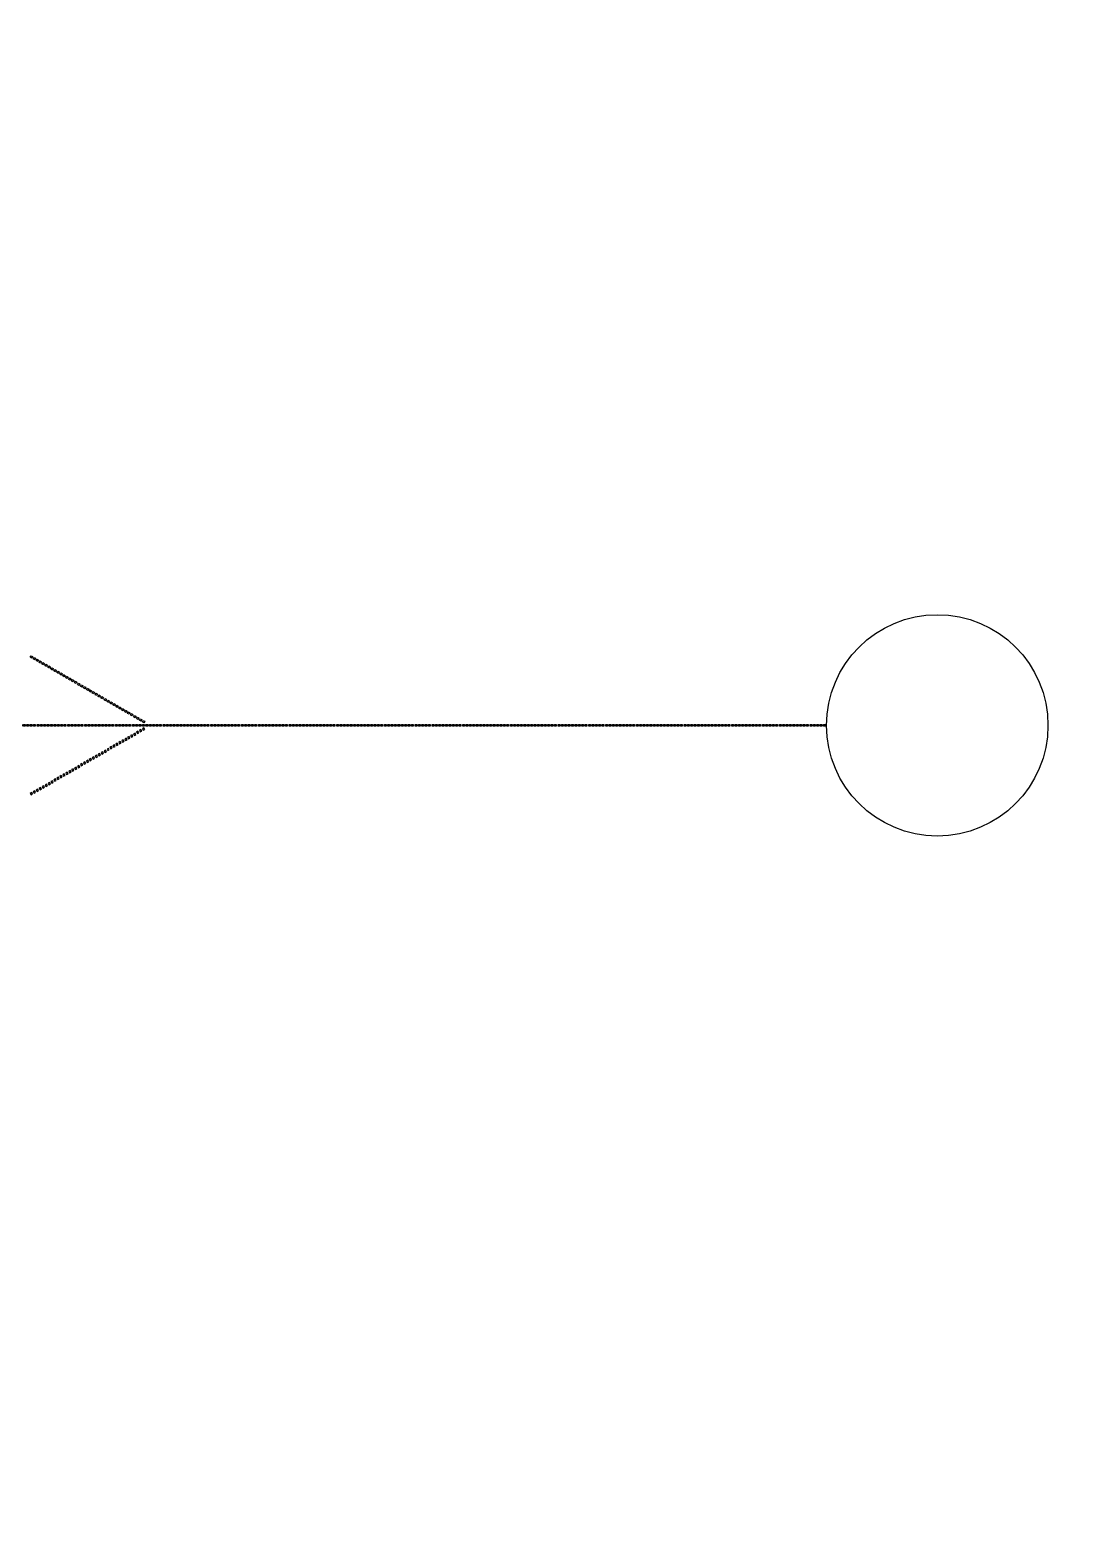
# Model space of a CAD drawing. Header units: inches. Extents: x 734146 to 834146, y 204695 to 304695.
# Drawn here: x 748289 to 750156, y 250310 to 252955 of the extents above; entities that cross this region are included whole.
import ezdxf

# ---------------------------------------------------------------- set-up
doc = ezdxf.new("R2010")
doc.units = ezdxf.units.IN
doc.header["$MEASUREMENT"] = 0

# ---------------------------------------------------------------- blocks, each defined once
blk = doc.blocks.new('*U99')
blk.add_lwpolyline([(-1.5, 1.5), (1.5, 1.5), (1.5, -1.5), (-1.5, -1.5)], close=True)
blk = doc.blocks.new('*U100')
at = {"color": 0, "linetype": 'ByBlock', "lineweight": -2, "transparency": 16777216}
for p in [(0, 0), (6, 0), (12, 0), (18, 0), (24, 0), (30, 0), (36, 0), (42, 0), (48, 0), (54, 0), (60, 0), (66, 0), (72, 0), (78, 0), (84, 0), (90, 0), (96, 0), (102, 0), (108, 0), (114, 0), (120, 0), (126, 0), (132, 0), (138, 0), (144, 0), (150, 0), (156, 0), (162, 0), (168, 0), (174, 0), (180, 0), (186, 0), (192, 0), (198, 0), (204, 0), (210, 0), (216, 0), (222, 0), (228, 0), (234, 0), (240, 0), (246, 0), (252, 0), (258, 0), (264, 0), (270, 0), (276, 0), (282, 0), (288, 0), (294, 0), (300, 0), (306, 0), (312, 0), (318, 0), (324, 0), (330, 0), (336, 0), (342, 0), (348, 0), (354, 0), (360, 0), (366, 0), (372, 0), (378, 0), (384, 0), (390, 0), (396, 0), (402, 0), (408, 0), (414, 0), (420, 0), (426, 0), (432, 0), (438, 0), (444, 0), (450, 0), (456, 0), (462, 0), (468, 0), (474, 0), (480, 0), (486, 0), (492, 0), (498, 0), (504, 0), (510, 0), (516, 0), (522, 0), (528, 0), (534, 0), (540, 0), (546, 0), (552, 0), (558, 0), (564, 0), (570, 0), (576, 0), (582, 0), (588, 0), (594, 0), (600, 0), (606, 0), (612, 0), (618, 0), (624, 0), (630, 0), (636, 0), (642, 0), (648, 0), (654, 0), (660, 0), (666, 0), (672, 0), (678, 0), (684, 0), (690, 0), (696, 0), (702, 0), (708, 0), (714, 0), (720, 0), (726, 0), (732, 0), (738, 0), (744, 0), (750, 0), (756, 0), (762, 0), (768, 0), (774, 0), (780, 0), (786, 0), (792, 0), (798, 0), (804, 0), (810, 0), (816, 0), (822, 0), (828, 0), (834, 0), (840, 0), (846, 0), (852, 0), (858, 0), (864, 0), (870, 0), (876, 0), (882, 0), (888, 0), (894, 0), (900, 0), (906, 0), (912, 0), (918, 0), (924, 0), (930, 0), (936, 0), (942, 0), (948, 0), (954, 0), (960, 0), (966, 0), (972, 0), (978, 0), (984, 0), (990, 0), (996, 0), (1002, 0), (1008, 0), (1014, 0), (1020, 0), (1026, 0), (1032, 0), (1038, 0), (1044, 0), (1050, 0), (1056, 0), (1062, 0), (1068, 0), (1074, 0), (1080, 0), (1086, 0), (1092, 0), (1098, 0), (1104, 0), (1110, 0), (1116, 0), (1122, 0), (1128, 0), (1134, 0), (1140, 0), (1146, 0), (1152, 0), (1158, 0), (1164, 0), (1170, 0), (1176, 0), (1182, 0), (1188, 0), (1194, 0), (1200, 0), (1206, 0), (1212, 0), (1218, 0), (1224, 0), (1230, 0), (1236, 0), (1242, 0), (1248, 0), (1254, 0), (1260, 0), (1266, 0), (1272, 0), (1278, 0), (1284, 0), (1290, 0), (1296, 0), (1302, 0), (1308, 0), (1314, 0), (1320, 0), (1326, 0), (1332, 0), (1338, 0), (1344, 0), (1350, 0), (1356, 0), (1362, 0), (1368, 0), (1374, 0), (1380, 0), (1386, 0), (1392, 0), (1398, 0), (1404, 0), (1410, 0), (1416, 0), (1422, 0), (1428, 0), (1434, 0), (1440, 0), (1446, 0), (1452, 0), (1458, 0), (1464, 0), (1470, 0), (1476, 0), (1482, 0), (1488, 0), (1494, 0), (1500, 0), (1506, 0), (1512, 0), (1518, 0), (1524, 0), (1530, 0), (1536, 0), (1542, 0), (1548, 0), (1554, 0), (1560, 0), (1566, 0), (1572, 0), (1578, 0), (1584, 0), (1590, 0), (1596, 0), (1602, 0), (1608, 0), (1614, 0), (1620, 0), (1626, 0), (1632, 0), (1638, 0), (1644, 0), (1650, 0), (1656, 0), (1662, 0), (1668, 0), (1674, 0), (1680, 0), (1686, 0), (1692, 0), (1698, 0), (1704, 0), (1710, 0), (1716, 0), (1722, 0), (1728, 0), (1734, 0), (1740, 0), (1746, 0), (1752, 0), (1758, 0), (1764, 0), (1770, 0), (1776, 0), (1782, 0), (1788, 0), (1794, 0), (1800, 0), (1806, 0), (1812, 0), (1818, 0), (1824, 0), (1830, 0), (1836, 0), (1842, 0), (1848, 0), (1854, 0), (1860, 0), (1866, 0), (1872, 0), (1878, 0), (1884, 0), (1890, 0), (1896, 0), (1902, 0), (1908, 0), (1914, 0), (1920, 0), (1926, 0), (1932, 0), (1938, 0), (1944, 0), (1950, 0), (1956, 0), (1962, 0), (1968, 0), (1974, 0), (1980, 0), (1986, 0), (1992, 0), (1998, 0), (2004, 0), (2010, 0), (2016, 0), (2022, 0), (2028, 0), (2034, 0), (2040, 0), (2046, 0), (2052, 0), (2058, 0), (2064, 0), (2070, 0), (2076, 0), (2082, 0), (2088, 0), (2094, 0), (2100, 0), (2106, 0), (2112, 0), (2118, 0), (2124, 0), (2130, 0), (2136, 0), (2142, 0), (2148, 0), (2154, 0), (2160, 0), (2166, 0), (2172, 0), (2178, 0), (2184, 0), (2190, 0), (2196, 0), (2202, 0), (2208, 0), (2214, 0), (2220, 0), (2226, 0), (2232, 0), (2238, 0), (2244, 0), (2250, 0), (2256, 0), (2262, 0), (2268, 0), (2274, 0), (2280, 0), (2286, 0), (2292, 0), (2298, 0), (2304, 0), (2310, 0), (2316, 0), (2322, 0), (2328, 0), (2334, 0), (2340, 0), (2346, 0), (2352, 0), (2358, 0), (2364, 0), (2370, 0), (2376, 0), (2382, 0), (2388, 0), (2394, 0), (2400, 0), (2406, 0), (2412, 0), (2418, 0), (2424, 0), (2430, 0), (2436, 0), (2442, 0), (2448, 0), (2454, 0), (2460, 0), (2466, 0), (2472, 0), (2478, 0), (2484, 0), (2490, 0), (2496, 0), (2502, 0), (2508, 0), (2514, 0), (2520, 0), (2526, 0), (2532, 0), (2538, 0), (2544, 0), (2550, 0), (2556, 0), (2562, 0), (2568, 0), (2574, 0), (2580, 0), (2586, 0), (2592, 0), (2598, 0), (2604, 0), (2610, 0), (2616, 0), (2622, 0), (2628, 0), (2634, 0), (2640, 0), (2646, 0), (2652, 0), (2658, 0), (2664, 0), (2670, 0), (2676, 0), (2682, 0), (2688, 0), (2694, 0), (2700, 0), (2706, 0), (2712, 0), (2718, 0), (2724, 0), (2730, 0), (2736, 0), (2742, 0), (2748, 0), (2754, 0), (2760, 0), (2766, 0), (2772, 0), (2778, 0), (2784, 0), (2790, 0), (2796, 0), (2802, 0), (2808, 0), (2814, 0), (2820, 0), (2826, 0), (2832, 0), (2838, 0), (2844, 0), (2850, 0), (2856, 0), (2862, 0), (2868, 0), (2874, 0), (2880, 0), (2886, 0), (2892, 0), (2898, 0), (2904, 0), (2910, 0), (2916, 0), (2922, 0), (2928, 0), (2934, 0), (2940, 0), (2946, 0), (2952, 0), (2958, 0), (2964, 0), (2970, 0), (2976, 0), (2982, 0), (2988, 0), (2994, 0), (3000, 0), (3006, 0), (3012, 0), (3018, 0), (3024, 0), (3030, 0), (3036, 0), (3042, 0), (3048, 0), (3054, 0), (3060, 0), (3066, 0), (3072, 0), (3078, 0), (3084, 0), (3090, 0), (3096, 0), (3102, 0), (3108, 0), (3114, 0), (3120, 0), (3126, 0), (3132, 0), (3138, 0), (3144, 0), (3150, 0), (3156, 0), (3162, 0), (3168, 0), (3174, 0), (3180, 0), (3186, 0), (3192, 0), (3198, 0), (3204, 0), (3210, 0), (3216, 0), (3222, 0), (3228, 0), (3234, 0), (3240, 0), (3246, 0), (3252, 0), (3258, 0), (3264, 0)]:
    blk.add_blockref('*U99', p, dxfattribs=at)

msp = doc.modelspace()

# ---------------------------------------------------------------- linework, layer by layer
for points in [[(748291.7, 251848.2), (748289.1, 251849.7), (748290.6, 251852.3), (748293.2, 251850.8)], [(748296.9, 251845.2), (748294.3, 251846.7), (748295.8, 251849.3), (748298.4, 251847.8)], [(748302.1, 251842.2), (748299.5, 251843.7), (748301, 251846.3), (748303.6, 251844.8)], [(748307.3, 251839.2), (748304.7, 251840.7), (748306.2, 251843.3), (748308.8, 251841.8)], [(748312.5, 251836.2), (748309.9, 251837.7), (748311.4, 251840.3), (748314, 251838.8)], [(748317.7, 251833.2), (748315.1, 251834.7), (748316.6, 251837.3), (748319.2, 251835.8)], [(748322.9, 251830.2), (748320.3, 251831.7), (748321.8, 251834.3), (748324.4, 251832.8)], [(748328.1, 251827.2), (748325.5, 251828.7), (748327, 251831.3), (748329.6, 251829.8)], [(748333.3, 251824.2), (748330.7, 251825.7), (748332.2, 251828.3), (748334.8, 251826.8)], [(748338.5, 251821.2), (748335.9, 251822.7), (748337.4, 251825.3), (748340, 251823.8)], [(748343.7, 251818.2), (748341.1, 251819.7), (748342.6, 251822.3), (748345.2, 251820.8)], [(748348.9, 251815.2), (748346.3, 251816.7), (748347.8, 251819.3), (748350.4, 251817.8)], [(748354.1, 251812.2), (748351.5, 251813.7), (748353, 251816.3), (748355.6, 251814.8)], [(748359.3, 251809.2), (748356.7, 251810.7), (748358.2, 251813.3), (748360.8, 251811.8)], [(748364.5, 251806.2), (748361.9, 251807.7), (748363.4, 251810.3), (748366, 251808.8)], [(748369.7, 251803.2), (748367.1, 251804.7), (748368.6, 251807.3), (748371.2, 251805.8)], [(748374.8, 251800.2), (748372.2, 251801.7), (748373.7, 251804.3), (748376.3, 251802.8)], [(748380, 251797.2), (748377.4, 251798.7), (748378.9, 251801.3), (748381.5, 251799.8)], [(748385.2, 251794.2), (748382.6, 251795.7), (748384.1, 251798.3), (748386.7, 251796.8)], [(748390.4, 251791.2), (748387.8, 251792.7), (748389.3, 251795.3), (748391.9, 251793.8)], [(748395.6, 251788.2), (748393, 251789.7), (748394.5, 251792.3), (748397.1, 251790.8)], [(748400.8, 251785.2), (748398.2, 251786.7), (748399.7, 251789.3), (748402.3, 251787.8)], [(748406, 251782.2), (748403.4, 251783.7), (748404.9, 251786.3), (748407.5, 251784.8)], [(748411.2, 251779.2), (748408.6, 251780.7), (748410.1, 251783.3), (748412.7, 251781.8)], [(748416.4, 251776.2), (748413.8, 251777.7), (748415.3, 251780.3), (748417.9, 251778.8)], [(748421.6, 251773.2), (748419, 251774.7), (748420.5, 251777.3), (748423.1, 251775.8)], [(748426.8, 251770.2), (748424.2, 251771.7), (748425.7, 251774.3), (748428.3, 251772.8)], [(748432, 251767.2), (748429.4, 251768.7), (748430.9, 251771.3), (748433.5, 251769.8)], [(748437.2, 251764.2), (748434.6, 251765.7), (748436.1, 251768.3), (748438.7, 251766.8)], [(748442.4, 251761.2), (748439.8, 251762.7), (748441.3, 251765.3), (748443.9, 251763.8)], [(748447.6, 251758.2), (748445, 251759.7), (748446.5, 251762.3), (748449.1, 251760.8)], [(748452.8, 251755.2), (748450.2, 251756.7), (748451.7, 251759.3), (748454.3, 251757.8)], [(748458, 251752.2), (748455.4, 251753.7), (748456.9, 251756.3), (748459.5, 251754.8)], [(748463.2, 251749.2), (748460.6, 251750.7), (748462.1, 251753.3), (748464.7, 251751.8)], [(748468.4, 251746.2), (748465.8, 251747.7), (748467.3, 251750.3), (748469.9, 251748.8)], [(748473.6, 251743.2), (748471, 251744.7), (748472.5, 251747.3), (748475.1, 251745.8)], [(748478.8, 251740.2), (748476.2, 251741.7), (748477.7, 251744.3), (748480.3, 251742.8)], [(748484, 251737.2), (748481.4, 251738.7), (748482.9, 251741.3), (748485.5, 251739.8)], [(748489.2, 251734.2), (748486.6, 251735.7), (748488.1, 251738.3), (748490.7, 251736.8)], [(748463.2, 251710.2), (748460.6, 251708.7), (748462.1, 251706.1), (748464.7, 251707.6)], [(748468.4, 251713.2), (748465.8, 251711.7), (748467.3, 251709.1), (748469.9, 251710.6)], [(748473.6, 251716.2), (748471, 251714.7), (748472.5, 251712.1), (748475.1, 251713.6)], [(748478.8, 251719.2), (748476.2, 251717.7), (748477.7, 251715.1), (748480.3, 251716.6)], [(748484, 251722.2), (748481.4, 251720.7), (748482.9, 251718.1), (748485.5, 251719.6)], [(748489.2, 251725.2), (748486.6, 251723.7), (748488.1, 251721.1), (748490.7, 251722.6)], [(748416.4, 251683.2), (748413.8, 251681.7), (748415.3, 251679.1), (748417.9, 251680.6)], [(748421.6, 251686.2), (748419, 251684.7), (748420.5, 251682.1), (748423.1, 251683.6)], [(748426.8, 251689.2), (748424.2, 251687.7), (748425.7, 251685.1), (748428.3, 251686.6)], [(748432, 251692.2), (748429.4, 251690.7), (748430.9, 251688.1), (748433.5, 251689.6)], [(748437.2, 251695.2), (748434.6, 251693.7), (748436.1, 251691.1), (748438.7, 251692.6)], [(748442.4, 251698.2), (748439.8, 251696.7), (748441.3, 251694.1), (748443.9, 251695.6)], [(748447.6, 251701.2), (748445, 251699.7), (748446.5, 251697.1), (748449.1, 251698.6)], [(748452.8, 251704.2), (748450.2, 251702.7), (748451.7, 251700.1), (748454.3, 251701.6)], [(748458, 251707.2), (748455.4, 251705.7), (748456.9, 251703.1), (748459.5, 251704.6)], [(748369.7, 251656.2), (748367.1, 251654.7), (748368.6, 251652.1), (748371.2, 251653.6)], [(748374.8, 251659.2), (748372.2, 251657.7), (748373.7, 251655.1), (748376.3, 251656.6)], [(748380, 251662.2), (748377.4, 251660.7), (748378.9, 251658.1), (748381.5, 251659.6)], [(748385.2, 251665.2), (748382.6, 251663.7), (748384.1, 251661.1), (748386.7, 251662.6)], [(748390.4, 251668.2), (748387.8, 251666.7), (748389.3, 251664.1), (748391.9, 251665.6)], [(748395.6, 251671.2), (748393, 251669.7), (748394.5, 251667.1), (748397.1, 251668.6)], [(748400.8, 251674.2), (748398.2, 251672.7), (748399.7, 251670.1), (748402.3, 251671.6)], [(748406, 251677.2), (748403.4, 251675.7), (748404.9, 251673.1), (748407.5, 251674.6)], [(748411.2, 251680.2), (748408.6, 251678.7), (748410.1, 251676.1), (748412.7, 251677.6)], [(748322.9, 251629.2), (748320.3, 251627.7), (748321.8, 251625.1), (748324.4, 251626.6)], [(748328.1, 251632.2), (748325.5, 251630.7), (748327, 251628.1), (748329.6, 251629.6)], [(748333.3, 251635.2), (748330.7, 251633.7), (748332.2, 251631.1), (748334.8, 251632.6)], [(748338.5, 251638.2), (748335.9, 251636.7), (748337.4, 251634.1), (748340, 251635.6)], [(748343.7, 251641.2), (748341.1, 251639.7), (748342.6, 251637.1), (748345.2, 251638.6)], [(748348.9, 251644.2), (748346.3, 251642.7), (748347.8, 251640.1), (748350.4, 251641.6)], [(748354.1, 251647.2), (748351.5, 251645.7), (748353, 251643.1), (748355.6, 251644.6)], [(748359.3, 251650.2), (748356.7, 251648.7), (748358.2, 251646.1), (748360.8, 251647.6)], [(748364.5, 251653.2), (748361.9, 251651.7), (748363.4, 251649.1), (748366, 251650.6)], [(748291.7, 251611.2), (748289.1, 251609.7), (748290.6, 251607.1), (748293.2, 251608.6)], [(748296.9, 251614.2), (748294.3, 251612.7), (748295.8, 251610.1), (748298.4, 251611.6)], [(748302.1, 251617.2), (748299.5, 251615.7), (748301, 251613.1), (748303.6, 251614.6)], [(748307.3, 251620.2), (748304.7, 251618.7), (748306.2, 251616.1), (748308.8, 251617.6)], [(748312.5, 251623.2), (748309.9, 251621.7), (748311.4, 251619.1), (748314, 251620.6)], [(748317.7, 251626.2), (748315.1, 251624.7), (748316.6, 251622.1), (748319.2, 251623.6)]]:
    msp.add_lwpolyline(points, close=True)
for centre, radius in [((784146.5, 254695.1), 50000), ((749887.2, 251729.7), 195)]:
    msp.add_circle(centre, radius)

# ---------------------------------------------------------------- block references
msp.add_blockref('*U100', (746424.4, 251729.7))

doc.saveas('drawing.dxf')
